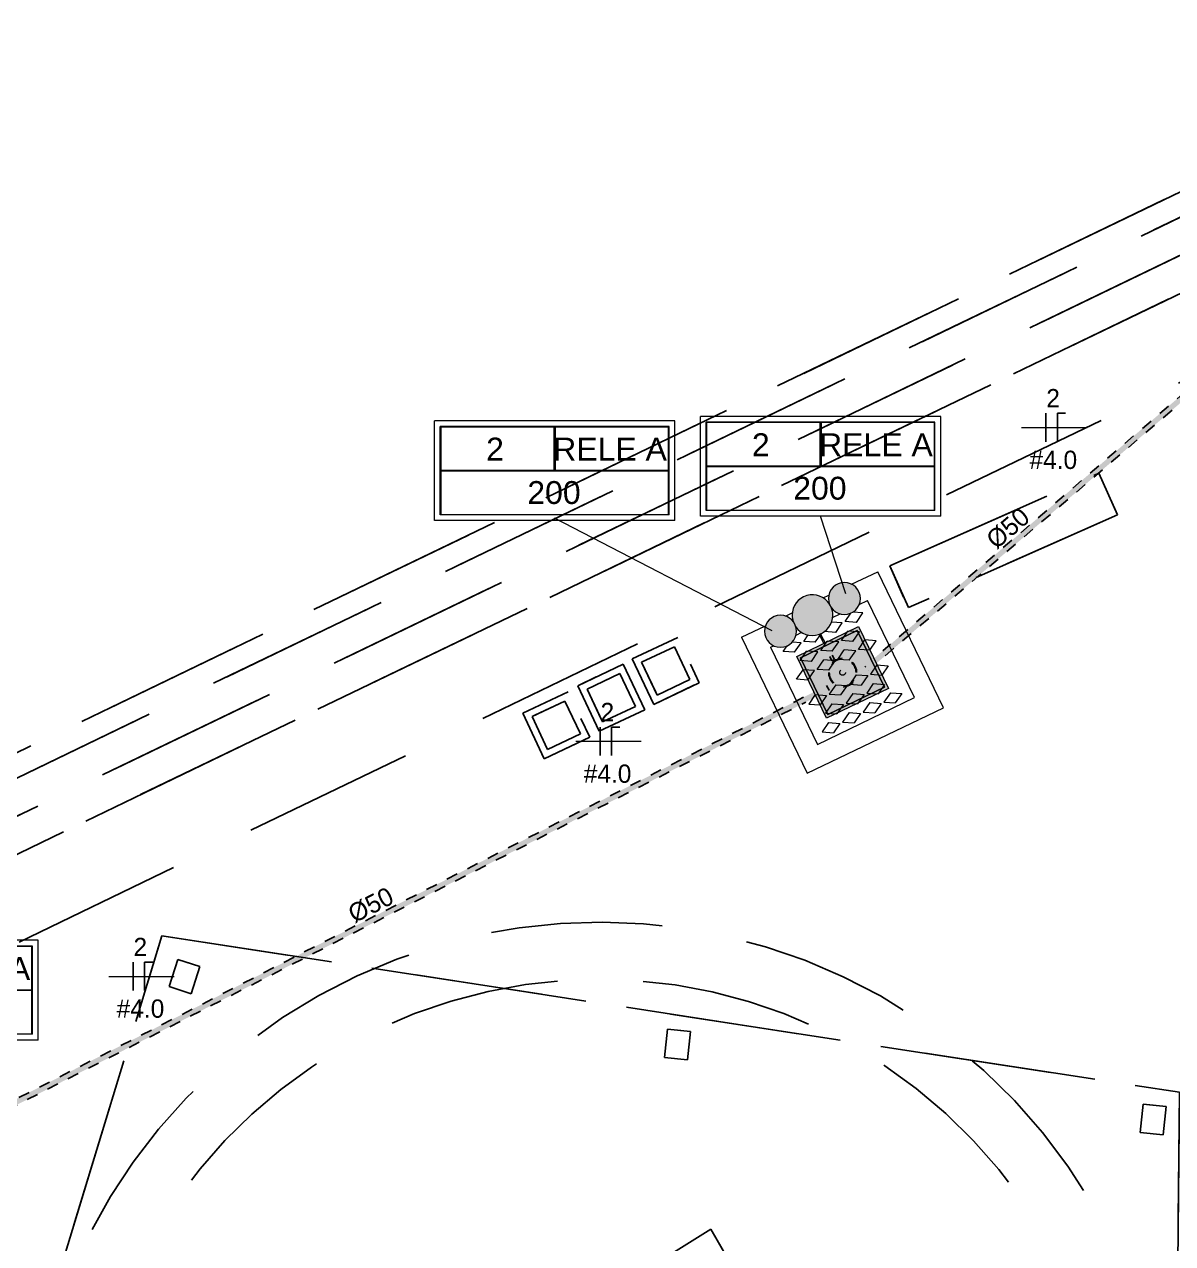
# Model space of a CAD drawing. Header units: metres. Extents: x 4 to 118, y -16 to 34.
# Drawn here: x 47.24 to 57.28, y 21.68 to 32.34 of the extents above; entities that cross this region are included whole.
import ezdxf

# ---------------------------------------------------------------- set-up
doc = ezdxf.new("R2010")
doc.units = ezdxf.units.M
for name, pattern in [('Hidden', [0.007144, 0.004763, -0.002381]), ('Hidden 1_5', [0.0022, 0.0015, -0.0007]), ('IMPORT-_Tracejado pequeno', [2.25, 1.5, -0.75]), ('IMPORT-DASHED2 _4_', [0.375, 0.25, -0.125])]:
    doc.linetypes.add(name, pattern=pattern)
for name, color, linetype, lineweight in [('001_Dark_1 10', 7, 'Continuous', 9), ('A-ANNO-NOTE', 7, 'Continuous', 9), ('A-DETL', 7, 'Continuous', 9), ('A-DETL-GENF', 7, 'Continuous', 9), ('Dispositivos elétricos', 7, 'Continuous', 50), ('E-LITE-EQPM-IDEN', 7, 'Continuous', 9), ('E-POWR-CNDT', 7, 'Continuous', 25), ('E-POWR-CNDT-IDEN', 7, 'Continuous', 9), ('KIRYA - MOBILIÁRIO', 7, 'Continuous', 9), ('KIRYA - PAREDE', 7, 'Continuous', 35), ('KIRYA - PAREDE VISTA', 7, 'Continuous', 18), ('KIRYA - PISO', 7, 'Continuous', 9), ('KIRYA - PROJEÇÃO', 7, 'IMPORT-DASHED2 _4_', 9)]:
    doc.layers.add(name, color=color, linetype=linetype, lineweight=lineweight)
doc.layers.add('A-DETL-THIN', color=7, linetype='Continuous', lineweight=20, true_color=0xc0c0c0)
doc.layers.add('Base Revit Coremas_dwg', color=7, linetype='Continuous', lineweight=9, true_color=0x767676)
doc.styles.add('Arial_1', font='arial.ttf', dxfattribs={"height": 0.2})
doc.styles.add('Century Gothic_3', font='GOTHIC.TTF', dxfattribs={"height": 0.16})

# ---------------------------------------------------------------- blocks, each defined once
blk = doc.blocks.new('Caixa de Passagem no Passeio - Caixa de Passagem no Passeio 2-V3-PLANTA BAIXA - TÉRREO')
at = {"layer": 'Dispositivos elétricos', "lineweight": 9, "true_color": 0x82482d}
h = blk.add_hatch(color=27, dxfattribs=at)
h.paths.add_polyline_path([(-0.3, -0.3), (0.3, -0.3), (0.3, 0.3), (-0.3, 0.3), (-0.3, -0.263)])
h.paths.add_polyline_path([(-0.275, -0.275), (-0.275, 0.275), (0.275, 0.275), (0.275, -0.275), (-0.275, -0.275)])
at = {"layer": 'Dispositivos elétricos', "lineweight": 9, "true_color": 0x5a6266}
h = blk.add_hatch(color=251, dxfattribs=at)
h.paths.add_polyline_path([(-0.275, -0.275), (0.275, -0.275), (0.275, 0.275), (-0.275, 0.275), (-0.275, -0.269)])
h.paths.add_polyline_path([(0.206, -0.034), (0.206, -0.034), (0.21, -0.033)])
at = {"layer": 'Dispositivos elétricos', "lineweight": 9}
for p, q in [((-0.3, -0.3), (-0.3, 0.3)), ((-0.3, 0.3), (0.3, 0.3)), ((-0.275, -0.275), (-0.275, 0.275)), ((-0.275, 0.275), (0.275, 0.275)), ((-0.275, 0.275), (-0.275, -0.275)), ((0.275, 0.275), (-0.275, 0.275)), ((0.275, 0.275), (0.275, -0.275)), ((0.275, -0.275), (0.275, 0.275)), ((0.3, 0.3), (0.3, -0.3)), ((0.3, -0.3), (-0.3, -0.3)), ((0.275, -0.275), (-0.275, -0.275)), ((-0.275, -0.275), (0.275, -0.275))]:
    blk.add_line(p, q, dxfattribs=at)
blk = doc.blocks.new('Haste de aterramento - Haste de aterramento-V18-PLANTA BAIXA - TÉRREO')
at = {"layer": 'A-DETL', "linetype": 'Hidden 1_5'}
blk.add_circle((0, 0), 0.025, dxfattribs=at)
for radius, start, end in [(0.125, 0, 180), (0.12, 360, 180), (0.117, 360, 180), (0.125, 180, 0), (0.12, 180, 360), (0.117, 180, 360)]:
    blk.add_arc((0.001, -0.001), radius, start, end, dxfattribs=at)
blk = doc.blocks.new('Base Revit Coremas_dwg-8208185-PLANTA BAIXA - TÉRREO')
at = {"layer": '001_Dark_1 10', "color": 254, "linetype": 'IMPORT-_Tracejado pequeno', "lineweight": 25, "true_color": 0xe3e3e3, "flags": 128}
for points in [[(36.039, 26.978), (35.641, 26.789), (35.83, 26.392), (36.227, 26.58), (36.039, 26.978), (36.227, 26.58), (35.83, 26.392), (35.641, 26.789)], [(35.723, 26.76), (35.859, 26.473), (36.146, 26.609), (36.01, 26.896), (35.723, 26.76), (36.01, 26.896), (36.146, 26.609), (35.859, 26.473)], [(35.563, 26.743), (35.752, 26.345), (35.354, 26.157), (35.166, 26.555), (35.563, 26.743), (35.752, 26.345), (35.354, 26.157), (35.166, 26.555)], [(35.247, 26.525), (35.383, 26.238), (35.67, 26.374), (35.534, 26.661), (35.247, 26.525), (35.534, 26.661), (35.67, 26.374), (35.383, 26.238)], [(35.082, 26.502), (34.685, 26.314), (34.873, 25.917), (35.27, 26.105), (35.082, 26.502), (35.27, 26.105), (34.873, 25.917), (34.685, 26.314)], [(35.053, 26.421), (35.189, 26.134), (34.902, 25.998), (34.766, 26.285), (35.053, 26.421), (35.189, 26.134), (34.902, 25.998), (34.766, 26.285)]]:
    blk.add_lwpolyline(points, close=True, dxfattribs=at)
at = {"layer": 'KIRYA - MOBILIÁRIO', "color": 254, "linetype": 'IMPORT-_Tracejado pequeno', "lineweight": 25, "true_color": 0xe3e3e3, "flags": 128}
blk.add_lwpolyline([(35.609, 20.629), (36.679, 21.198), (36.329, 21.804), (36.679, 21.198), (36.329, 21.804), (35.3, 21.162), (36.329, 21.804), (36.679, 21.198)], close=True, dxfattribs=at)
at = {"layer": 'KIRYA - PAREDE', "color": 254, "linetype": 'IMPORT-_Tracejado pequeno', "lineweight": 25, "true_color": 0xe3e3e3, "flags": 128}
for points in [[(31.594, 23.925), (31.672, 24.162), (31.864, 24.099), (31.786, 23.862), (31.594, 23.925), (31.786, 23.862), (31.864, 24.099), (31.672, 24.162)], [(35.925, 23.305), (35.951, 23.553), (36.152, 23.532), (36.126, 23.284), (35.925, 23.305), (36.126, 23.284), (36.152, 23.532), (35.951, 23.553)], [(40.082, 22.649), (40.108, 22.897), (40.309, 22.876), (40.283, 22.628), (40.082, 22.649), (40.283, 22.628), (40.309, 22.876), (40.108, 22.897)]]:
    blk.add_lwpolyline(points, close=True, dxfattribs=at)
at = {"layer": 'KIRYA - PAREDE VISTA', "color": 254, "linetype": 'IMPORT-_Tracejado pequeno', "lineweight": 25, "true_color": 0xe3e3e3, "flags": 128}
blk.add_lwpolyline([(37.893, 27.604), (39.721, 28.414), (39.883, 28.048), (38.055, 27.238), (37.893, 27.604), (39.721, 28.414), (39.883, 28.048), (38.055, 27.238)], close=True, dxfattribs=at)
at = {"layer": 'KIRYA - PISO', "color": 254, "linetype": 'IMPORT-_Tracejado pequeno', "lineweight": 25, "true_color": 0xe3e3e3, "flags": 128}
for points in [[(0, 0), (1.518, 12.105), (43.467, 32.337)], [(44.026, 31.389), (43.888, 3.135), (0, 0), (1.518, 12.105), (43.467, 32.337)], [(20.15, 19.426), (42.119, 30.022), (41.997, 4.905), (41.567, 4.874)], [(20.15, 19.426), (42.119, 30.022), (41.997, 4.905), (41.567, 4.874)]]:
    blk.add_lwpolyline(points, dxfattribs=at)
for points in [[(43.467, 32.115), (17.515, 19.599)], [(1.064, 4.469), (0.623, 0.947), (42.992, 3.973), (43.127, 31.618), (17.556, 19.285), (43.127, 31.618), (42.992, 3.973), (0.623, 0.947)], [(1.375, 4.531), (0.966, 1.272), (42.694, 4.253), (42.825, 31.139), (17.596, 18.971), (42.825, 31.139), (42.694, 4.253), (0.966, 1.272)]]:
    blk.add_lwpolyline(points, close=True, dxfattribs=at)
at = {"layer": 'KIRYA - PISO', "color": 254, "linetype": 'IMPORT-_Tracejado pequeno', "lineweight": 25, "true_color": 0xe3e3e3}
for radius, start, end in [(5, 340.5047, 182.2996), (5, 340.5047, 182.2996), (5, 340.5047, 182.2996), (5, 340.5047, 182.2996), (4.5, 340.0226, 182.9888), (4.5, 340.0226, 182.9888)]:
    blk.add_arc((35.353, 19.488), radius, start, end, dxfattribs=at)
at = {"layer": 'KIRYA - PROJEÇÃO', "color": 254, "linetype": 'IMPORT-_Tracejado pequeno', "lineweight": 25, "true_color": 0xe3e3e3, "flags": 128}
blk.add_lwpolyline([(31.53, 24.368), (40.425, 23), (40.349, 15.929), (29.477, 17.602), (31.53, 24.368), (40.425, 23), (40.349, 15.929), (29.477, 17.602)], close=True, dxfattribs=at)
blk = doc.blocks.new('Tag de Luminárias de Teto 3 - Tag de Luminárias de Teto 3-3493737-PLANTA BAIXA - TÉRREO')
at = {"layer": 'E-LITE-EQPM-IDEN'}
for p, q in [((-0.0105, -0.00436), (-0.0105, 0.00436)), ((0.0105, 0.00436), (-0.0105, 0.00436)), ((0.0105, -0.00436), (0.0105, 0.00436)), ((0.01, 0.00386), (-0.01, 0.00386)), ((-0.01, -0.00386), (-0.01, 0.00386)), ((-0.00004, 0.00382), (-0.00996, 0.00382)), ((-0.00996, 0.00382), (-0.00996, 0.00004)), ((-0.00004, 0.00004), (-0.00004, 0.00382)), ((0, 0), (0, 0.00386)), ((0.00004, 0.00382), (0.00004, 0.00004)), ((0.00996, 0.00382), (0.00004, 0.00382)), ((0.00996, 0.00004), (0.00996, 0.00382)), ((0.01, -0.00386), (0.01, 0.00386)), ((-0.01, 0), (0.01, 0)), ((-0.00996, 0.00004), (-0.00004, 0.00004)), ((0.00004, 0.00004), (0.00996, 0.00004)), ((0.00996, -0.00004), (-0.00996, -0.00004)), ((-0.00996, -0.00004), (-0.00996, -0.00382)), ((0.00996, -0.00382), (0.00996, -0.00004)), ((0.01, -0.00386), (-0.01, -0.00386)), ((-0.00996, -0.00382), (0.00996, -0.00382)), ((0.0105, -0.00436), (-0.0105, -0.00436))]:
    blk.add_line(p, q, dxfattribs=at)
blk = doc.blocks.new('Fiação_PEX_Tags Lighting Fixture - 1_ FN-4481215-PLANTA BAIXA - TÉRREO')
at = {"layer": 'E-LITE-EQPM-IDEN', "color": 1, "lineweight": 25, "true_color": 0xff0000}
blk.add_line((-0.00099, -0.0014), (-0.00099, -0.0039), dxfattribs=at)
at = {"layer": 'E-LITE-EQPM-IDEN', "color": 5, "lineweight": 25, "true_color": 0x0000ff}
for p, q in [((0.00001, -0.0014), (0.00001, -0.0039)), ((0.00001, -0.0014), (0.00001, -0.00342)), ((0.00073, -0.0014), (0.00001, -0.0014))]:
    blk.add_line(p, q, dxfattribs=at)
at = {"layer": 'E-LITE-EQPM-IDEN'}
for p in [(-0.00312, -0.00265), (-0.00312, -0.00265), (-0.00312, -0.00265), (-0.00312, -0.00265), (-0.00312, -0.00265), (-0.00312, -0.00265), (-0.00312, -0.00265), (-0.00312, -0.00265), (-0.00312, -0.00265), (-0.00312, -0.00265), (-0.00312, -0.00265), (-0.00312, -0.00265), (-0.00312, -0.00265), (-0.00312, -0.00265), (-0.00312, -0.00265), (-0.00312, -0.00265), (-0.00312, -0.00265), (-0.00312, -0.00265), (-0.00312, -0.00265), (-0.00312, -0.00265), (-0.00312, -0.00265), (-0.00312, -0.00265), (-0.00268, -0.00265)]:
    blk.add_line(p, (0.0026, -0.00265), dxfattribs=at)

msp = doc.modelspace()

# ---------------------------------------------------------------- hatches: boundary and pattern name
at = {"layer": 'A-DETL-GENF', "true_color": 0xffff00}
for points in [[(54.409, 27.177), (54.446, 27.182), (54.479, 27.196), (54.508, 27.218), (54.531, 27.247), (54.545, 27.281), (54.549, 27.317), (54.545, 27.354), (54.531, 27.387), (54.508, 27.416), (54.479, 27.439), (54.446, 27.453), (54.409, 27.457), (54.373, 27.453), (54.339, 27.439), (54.31, 27.416), (54.288, 27.387), (54.274, 27.354), (54.269, 27.317), (54.274, 27.281), (54.288, 27.247), (54.31, 27.218), (54.339, 27.196), (54.373, 27.182), (54.395, 27.179)], [(53.851, 26.891), (53.887, 26.896), (53.921, 26.91), (53.95, 26.932), (53.972, 26.961), (53.986, 26.995), (53.991, 27.031), (53.985, 27.071), (53.971, 27.102), (53.95, 27.13), (53.919, 27.153), (53.887, 27.166), (53.851, 27.171), (53.815, 27.166), (53.781, 27.152), (53.752, 27.13), (53.73, 27.101), (53.716, 27.067), (53.711, 27.031), (53.716, 26.995), (53.73, 26.961), (53.752, 26.932), (53.781, 26.91), (53.815, 26.896), (53.838, 26.893)]]:
    msp.add_hatch(color=2, dxfattribs=at).paths.add_polyline_path(points)
at = {"layer": 'A-DETL-GENF'}
msp.add_hatch(color=256, dxfattribs=at).paths.add_polyline_path([(54.13, 26.994), (54.176, 27), (54.219, 27.018), (54.256, 27.046), (54.284, 27.083), (54.302, 27.126), (54.308, 27.172), (54.302, 27.219), (54.293, 27.242), (54.288, 27.247), (54.28, 27.267), (54.256, 27.299), (54.219, 27.327), (54.176, 27.345), (54.13, 27.351), (54.084, 27.345), (54.041, 27.327), (54.004, 27.299), (53.975, 27.262), (53.957, 27.219), (53.951, 27.172), (53.957, 27.126), (53.963, 27.113), (53.973, 27.1), (53.987, 27.068), (54.004, 27.046), (54.041, 27.018), (54.084, 27), (54.118, 26.996)])
at = {"layer": 'E-POWR-CNDT', "true_color": 0x353535}
for points in [[(54.677, 26.772), (60.075, 31.395), (60.075, 31.426), (54.667, 26.793), (54.674, 26.778)], [(54.688, 26.75), (60.075, 31.365), (60.075, 31.395), (54.677, 26.772), (54.687, 26.751)], [(46.633, 22.64), (54.152, 26.479), (54.142, 26.5), (46.623, 22.661), (46.631, 22.646)], [(46.644, 22.619), (54.162, 26.458), (54.152, 26.479), (46.633, 22.64), (46.643, 22.62)]]:
    msp.add_hatch(color=250, dxfattribs=at).paths.add_polyline_path(points)
at = {"layer": 'E-POWR-CNDT', "true_color": 0xff8000}
for points in [[(54.224, 26.923), (54.235, 26.928), (54.194, 27.007), (54.183, 27.003), (54.186, 26.997)], [(54.235, 26.928), (54.246, 26.933), (54.205, 27.012), (54.195, 27.008), (54.202, 26.993)]]:
    msp.add_hatch(color=30, dxfattribs=at).paths.add_polyline_path(points)

# ---------------------------------------------------------------- linework, layer by layer
at = {"layer": 'A-ANNO-NOTE'}
for p, q in [((54.472, 27.442), (54.7, 27.552)), ((55.274, 26.363), (54.7, 27.552)), ((54.225, 27.323), (54.273, 27.346)), ((54.537, 27.264), (54.612, 27.3)), ((55.022, 26.451), (54.612, 27.3)), ((53.894, 27.163), (53.954, 27.192)), ((54.306, 27.152), (54.371, 27.183)), ((54.415, 27.116), (54.466, 27.19)), ((54.571, 27.191), (54.481, 27.198)), ((54.514, 27.108), (54.571, 27.191)), ((53.511, 26.979), (53.72, 27.079)), ((54.391, 27.104), (54.296, 27.111)), ((54.334, 27.021), (54.391, 27.104)), ((54.514, 27.108), (54.415, 27.116)), ((53.511, 26.979), (54.085, 25.79)), ((53.987, 26.998), (54.036, 27.022)), ((54.054, 26.942), (54.093, 26.999)), ((54.154, 26.935), (54.208, 27.013)), ((54.235, 27.029), (54.236, 27.031)), ((54.334, 27.021), (54.235, 27.029)), ((54.384, 26.95), (54.44, 27.033)), ((54.54, 27.025), (54.44, 27.033)), ((54.483, 26.943), (54.54, 27.025)), ((53.764, 26.891), (53.793, 26.905)), ((53.764, 26.891), (54.173, 26.042)), ((53.874, 26.855), (53.908, 26.905)), ((54.03, 26.93), (53.953, 26.936)), ((53.974, 26.848), (54.03, 26.93)), ((54.154, 26.935), (54.054, 26.942)), ((54.204, 26.863), (54.26, 26.946)), ((54.36, 26.939), (54.26, 26.946)), ((54.303, 26.856), (54.36, 26.939)), ((54.352, 26.785), (54.408, 26.868)), ((54.483, 26.943), (54.384, 26.95)), ((54.508, 26.861), (54.408, 26.868)), ((54.532, 26.872), (54.588, 26.955)), ((54.632, 26.865), (54.532, 26.872)), ((54.688, 26.947), (54.588, 26.955)), ((54.632, 26.865), (54.688, 26.947)), ((53.974, 26.848), (53.874, 26.855)), ((54.022, 26.776), (54.078, 26.858)), ((54.122, 26.768), (54.022, 26.776)), ((54.178, 26.851), (54.078, 26.858)), ((54.122, 26.768), (54.178, 26.851)), ((54.172, 26.698), (54.228, 26.781)), ((54.303, 26.856), (54.204, 26.863)), ((54.328, 26.774), (54.228, 26.781)), ((54.272, 26.691), (54.328, 26.774)), ((54.452, 26.778), (54.352, 26.785)), ((54.452, 26.778), (54.508, 26.861)), ((53.992, 26.612), (54.048, 26.694)), ((54.148, 26.687), (54.048, 26.694)), ((54.091, 26.604), (54.148, 26.687)), ((54.272, 26.691), (54.172, 26.698)), ((54.513, 26.651), (54.457, 26.568)), ((54.513, 26.651), (54.613, 26.643)), ((54.693, 26.737), (54.637, 26.655)), ((54.637, 26.655), (54.737, 26.647)), ((54.693, 26.737), (54.793, 26.73)), ((54.793, 26.73), (54.737, 26.647)), ((54.091, 26.604), (53.992, 26.612)), ((54.333, 26.564), (54.277, 26.481)), ((54.333, 26.564), (54.433, 26.556)), ((54.433, 26.556), (54.376, 26.474)), ((54.457, 26.568), (54.557, 26.56)), ((54.613, 26.643), (54.557, 26.56)), ((54.662, 26.573), (54.605, 26.49)), ((54.662, 26.573), (54.761, 26.565)), ((54.761, 26.565), (54.705, 26.483)), ((54.153, 26.477), (54.097, 26.394)), ((54.153, 26.477), (54.253, 26.469)), ((54.173, 26.042), (55.022, 26.451)), ((54.253, 26.469), (54.196, 26.387)), ((54.277, 26.481), (54.376, 26.474)), ((54.482, 26.486), (54.426, 26.403)), ((54.482, 26.486), (54.582, 26.478)), ((54.582, 26.478), (54.525, 26.396)), ((54.605, 26.49), (54.705, 26.483)), ((54.811, 26.494), (54.755, 26.411)), ((54.811, 26.494), (54.911, 26.486)), ((54.911, 26.486), (54.854, 26.404)), ((54.085, 25.79), (55.274, 26.363)), ((54.097, 26.394), (54.196, 26.387)), ((54.3, 26.398), (54.244, 26.316)), ((54.3, 26.398), (54.4, 26.391)), ((54.4, 26.391), (54.344, 26.308)), ((54.426, 26.403), (54.525, 26.396)), ((54.631, 26.407), (54.574, 26.324)), ((54.631, 26.407), (54.73, 26.4)), ((54.73, 26.4), (54.674, 26.317)), ((54.755, 26.411), (54.854, 26.404)), ((54.27, 26.233), (54.214, 26.151)), ((54.244, 26.316), (54.344, 26.308)), ((54.27, 26.233), (54.37, 26.226)), ((54.37, 26.226), (54.314, 26.143)), ((54.451, 26.32), (54.394, 26.237)), ((54.394, 26.237), (54.494, 26.23)), ((54.451, 26.32), (54.55, 26.313)), ((54.55, 26.313), (54.494, 26.23)), ((54.574, 26.324), (54.674, 26.317)), ((54.214, 26.151), (54.314, 26.143))]:
    msp.add_line(p, q, dxfattribs=at)
at = {"layer": 'A-DETL', "linetype": 'Hidden 1_5', "lineweight": 25}
for p, q in [((54.281, 26.811), (54.3, 26.774)), ((54.3, 26.774), (54.322, 26.785)), ((54.322, 26.785), (54.303, 26.822))]:
    msp.add_line(p, q, dxfattribs=at)
at = {"layer": 'A-DETL', "color": 1, "linetype": 'Hidden', "lineweight": 25, "true_color": 0xff0000}
for p, q in [((54.588, 26.727), (54.596, 26.718)), ((54.619, 26.692), (54.619, 26.691)), ((54.254, 26.557), (54.253, 26.557)), ((54.275, 26.515), (54.254, 26.557)), ((54.274, 26.514), (54.275, 26.515))]:
    msp.add_line(p, q, dxfattribs=at)
at = {"layer": 'A-DETL-THIN', "lineweight": 18}
for centre, radius, start, end in [((54.409, 27.317), 0.14, 0, 180), ((54.13, 27.172), 0.178, 32.3778, 180), ((54.409, 27.317), 0.14, 180, 0), ((54.13, 27.172), 0.178, 0, 23.0272), ((53.851, 27.031), 0.14, 0, 180), ((54.13, 27.172), 0.178, 180, 199.5218), ((54.13, 27.172), 0.178, 214.9012, 0), ((53.851, 27.031), 0.14, 180, 0)]:
    msp.add_arc(centre, radius, start, end, dxfattribs=at)
at = {"layer": 'E-LITE-EQPM-IDEN'}
for p, q in [((54.421, 27.358), (54.201, 28.037)), ((51.877, 28.021), (51.877, 27.999)), ((53.779, 27.036), (51.877, 28.021))]:
    msp.add_line(p, q, dxfattribs=at)
at = {"layer": 'E-POWR-CNDT', "color": 1, "linetype": 'Hidden', "true_color": 0xff0000}
for p, q in [((59.975, 31.341), (54.745, 26.861)), ((54.766, 26.817), (59.991, 31.292)), ((54.053, 26.455), (46.712, 22.707)), ((46.733, 22.664), (54.073, 26.412))]:
    msp.add_line(p, q, dxfattribs=at)

# ---------------------------------------------------------------- block references
at = {"layer": 'A-DETL', "linetype": 'Hidden 1_5'}
msp.add_blockref('Haste de aterramento - Haste de aterramento-V18-PLANTA BAIXA - TÉRREO', (54.393, 26.671), dxfattribs=at)
at = {"layer": 'Base Revit Coremas_dwg', "color": 254, "linetype": 'IMPORT-_Tracejado pequeno', "lineweight": 25, "true_color": 0xe3e3e3}
msp.add_blockref('Base Revit Coremas_dwg-8208185-PLANTA BAIXA - TÉRREO', (16.913, 0), dxfattribs=at)
at = {"layer": 'Dispositivos elétricos', "lineweight": 9, "rotation": 25.7481327013878}
msp.add_blockref('Caixa de Passagem no Passeio - Caixa de Passagem no Passeio 2-V3-PLANTA BAIXA - TÉRREO', (54.393, 26.671), dxfattribs=at)
at = {"layer": 'E-LITE-EQPM-IDEN', "xscale": 99.99999999999993, "yscale": 99.99999999999993, "zscale": 99.99999999999993}
for name, p in [('Tag de Luminárias de Teto 3 - Tag de Luminárias de Teto 3-3493737-PLANTA BAIXA - TÉRREO', (54.201, 28.473)), ('Fiação_PEX_Tags Lighting Fixture - 1_ FN-4481215-PLANTA BAIXA - TÉRREO', (56.27, 29.078)), ('Tag de Luminárias de Teto 3 - Tag de Luminárias de Teto 3-3493737-PLANTA BAIXA - TÉRREO', (51.877, 28.435)), ('Fiação_PEX_Tags Lighting Fixture - 1_ FN-4481215-PLANTA BAIXA - TÉRREO', (52.374, 26.334)), ('Tag de Luminárias de Teto 3 - Tag de Luminárias de Teto 3-3493737-PLANTA BAIXA - TÉRREO', (46.313, 23.893)), ('Fiação_PEX_Tags Lighting Fixture - 1_ FN-4481215-PLANTA BAIXA - TÉRREO', (48.292, 24.279))]:
    msp.add_blockref(name, p, dxfattribs=at)

# ---------------------------------------------------------------- texts
at = {"layer": 'E-LITE-EQPM-IDEN', "attachment_point": 1}
for s, insert, char_height, width, style in [('2', (56.174, 29.149), 0.16, 0.15232, 'Century Gothic_3'), ('2', (51.278, 28.724), 0.2, 0.1924, 'Arial_1'), ('RELE A', (51.864, 28.724), 0.2, 1.2346, 'Arial_1'), ('2', (53.601, 28.762), 0.2, 0.1924, 'Arial_1'), ('RELE A', (54.188, 28.762), 0.2, 1.2346, 'Arial_1'), ('#4.0', (56.027, 28.61), 0.16, 0.57721, 'Century Gothic_3'), ('200', (53.962, 28.382), 0.2, 0.57721, 'Arial_1'), ('200', (51.638, 28.344), 0.2, 0.57721, 'Arial_1'), ('2', (52.278, 26.405), 0.16, 0.15232, 'Century Gothic_3'), ('#4.0', (52.131, 25.866), 0.16, 0.57721, 'Century Gothic_3'), ('2', (48.196, 24.351), 0.16, 0.15232, 'Century Gothic_3'), ('RELE A', (46.3, 24.182), 0.2, 1.2346, 'Arial_1'), ('#4.0', (48.049, 23.812), 0.16, 0.57721, 'Century Gothic_3')]:
    msp.add_mtext(s, dxfattribs=dict(at, insert=insert, char_height=char_height, width=width, style=style))
at = {"layer": 'E-POWR-CNDT-IDEN', "char_height": 0.16, "width": 0.54515, "attachment_point": 1, "style": 'Century Gothic_3'}
for insert, rotation in [((55.632, 27.863), 40.579), ((50.053, 24.619), 27.0449)]:
    msp.add_mtext('Ø50', dxfattribs=dict(at, insert=insert, rotation=rotation))

doc.saveas('drawing.dxf')
